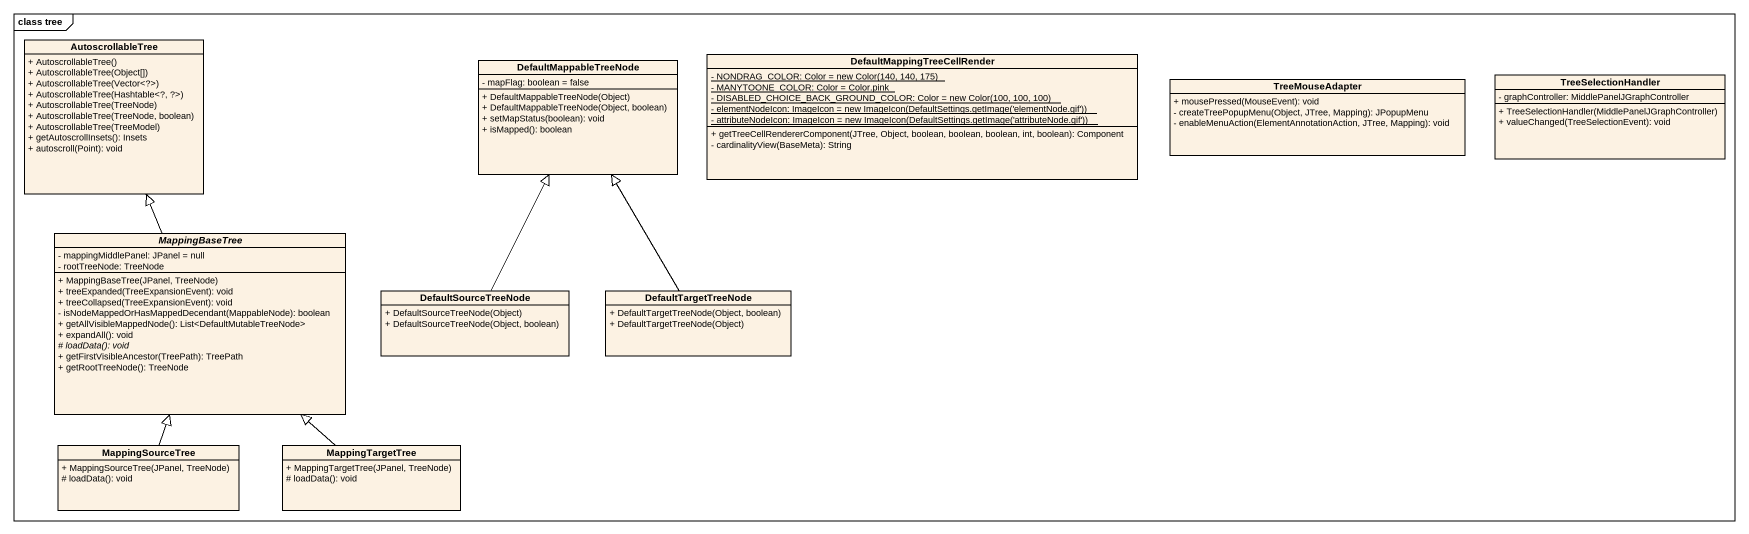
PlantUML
@startuml
mainframe class tree
hide circle
hide empty members
skinparam classAttributeIconSize 0
class AutoscrollableTree {
  + AutoscrollableTree()
  + AutoscrollableTree(Object[])
  + AutoscrollableTree(Vector<?>)
  + AutoscrollableTree(Hashtable<?, ?>)
  + AutoscrollableTree(TreeNode)
  + AutoscrollableTree(TreeNode, boolean)
  + AutoscrollableTree(TreeModel)
  + getAutoscrollInsets(): Insets
  + autoscroll(Point): void
}
class DefaultMappableTreeNode {
  - mapFlag: boolean = false
  + DefaultMappableTreeNode(Object)
  + DefaultMappableTreeNode(Object, boolean)
  + setMapStatus(boolean): void
  + isMapped(): boolean
}
class DefaultMappingTreeCellRender {
  {static} {field} - NONDRAG_COLOR: Color = new Color(140, 140, 175)
  {static} - MANYTOONE_COLOR: Color = Color.pink
  {static} {field} - DISABLED_CHOICE_BACK_GROUND_COLOR: Color = new Color(100, 100, 100)
  {static} {field} - elementNodeIcon: ImageIcon = new ImageIcon(DefaultSettings.getImage('elementNode.gif'))
  {static} {field} - attributeNodeIcon: ImageIcon = new ImageIcon(DefaultSettings.getImage('attributeNode.gif'))
  + getTreeCellRendererComponent(JTree, Object, boolean, boolean, boolean, int, boolean): Component
  - cardinalityView(BaseMeta): String
}
class TreeMouseAdapter {
  + mousePressed(MouseEvent): void
  - createTreePopupMenu(Object, JTree, Mapping): JPopupMenu
  - enableMenuAction(ElementAnnotationAction, JTree, Mapping): void
}
class TreeSelectionHandler {
  - graphController: MiddlePanelJGraphController
  + TreeSelectionHandler(MiddlePanelJGraphController)
  + valueChanged(TreeSelectionEvent): void
}
abstract class MappingBaseTree {
  - mappingMiddlePanel: JPanel = null
  - rootTreeNode: TreeNode
  + MappingBaseTree(JPanel, TreeNode)
  + treeExpanded(TreeExpansionEvent): void
  + treeCollapsed(TreeExpansionEvent): void
  - isNodeMappedOrHasMappedDecendant(MappableNode): boolean
  + getAllVisibleMappedNode(): List<DefaultMutableTreeNode>
  + expandAll(): void
  {abstract} # loadData(): void
  + getFirstVisibleAncestor(TreePath): TreePath
  + getRootTreeNode(): TreeNode
}
class DefaultSourceTreeNode {
  + DefaultSourceTreeNode(Object)
  + DefaultSourceTreeNode(Object, boolean)
}
class DefaultTargetTreeNode {
  + DefaultTargetTreeNode(Object, boolean)
  + DefaultTargetTreeNode(Object)
}
class MappingSourceTree {
  + MappingSourceTree(JPanel, TreeNode)
  # loadData(): void
}
class MappingTargetTree {
  + MappingTargetTree(JPanel, TreeNode)
  # loadData(): void
}
MappingBaseTree -up-|> AutoscrollableTree
DefaultSourceTreeNode -up-|> DefaultMappableTreeNode
DefaultTargetTreeNode -up-|> DefaultMappableTreeNode
MappingSourceTree -up-|> MappingBaseTree
MappingTargetTree -up-|> MappingBaseTree
@enduml
